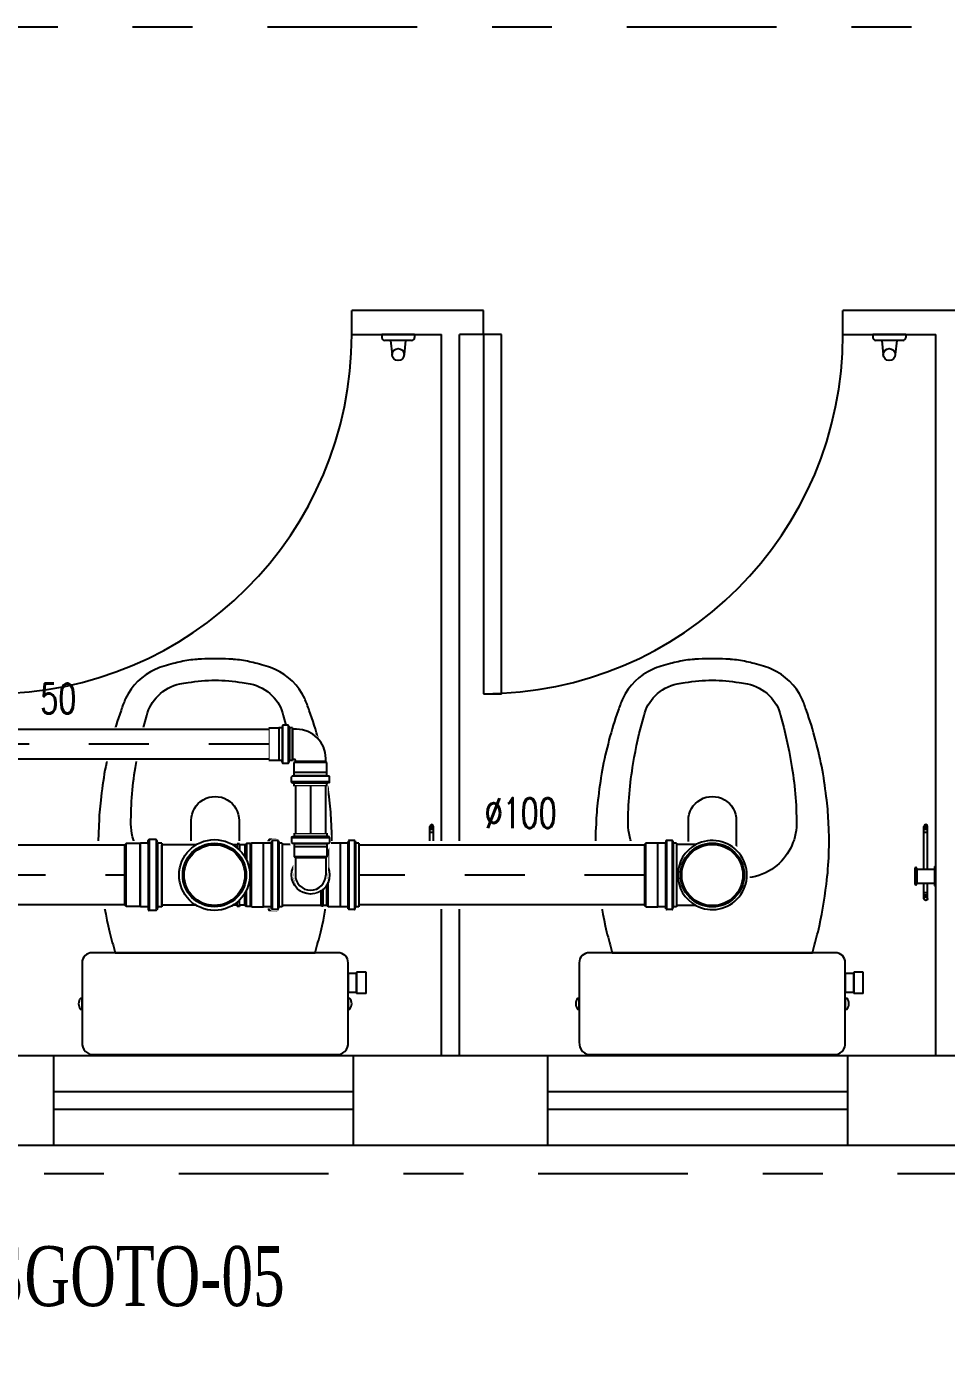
# Model space of a CAD drawing. Header units: inches. Extents: x 542787 to 543192, y 9574025 to 9574373.
# Drawn here: x 542829.189 to 542830.725, y 9574178.041 to 9574180.27 of the extents above; entities that cross this region are included whole.
import ezdxf
from ezdxf.enums import TextEntityAlignment as Align

# ---------------------------------------------------------------- set-up
doc = ezdxf.new("R2010")
doc.units = ezdxf.units.IN
doc.header["$MEASUREMENT"] = 0
for name, pattern in [('DASHDOT', [1, 0.5, -0.25, 0, -0.25]), ('DASHDOT2', [0.5, 0.25, -0.125, 0, -0.125]), ('HIDDEN2', [4.7625, 3.175, -1.5875])]:
    doc.linetypes.add(name, pattern=pattern)
for name, color, linetype in [('CERCADURA', 7, 'Continuous'), ('EIXO', 8, 'Continuous'), ('I-ARQ', 8, 'Continuous'), ('I-ESGOTO', 6, 'Continuous'), ('I-NORMO_INST', 4, 'Continuous'), ('TINTERNO', 8, 'Continuous')]:
    doc.layers.add(name, color=color, linetype=linetype)
doc.styles.add('125', font='ROMANS.SHX', dxfattribs={"width": 0.7, "height": 0.25})
doc.styles.add('25', font='ROMANS.SHX', dxfattribs={"width": 0.7, "height": 0.05})
doc.styles.add('ROMANS', font='romans.shx', dxfattribs={"height": 0.025})
doc.styles.add('TITULO', font='times.ttf')

# ---------------------------------------------------------------- blocks, each defined once
blk = doc.blocks.new('*U304')
at = {"color": 2}
blk.add_wipeout([(0, 0.0569), (2.4254, 0.0569), (2.4254, -0.0569), (0, -0.0569)], dxfattribs=at)
for p, q in [((0, 0.05), (2.4254, 0.05)), ((0, -0.05), (2.4254, -0.05))]:
    blk.add_line(p, q)
at = {"layer": 'EIXO', "linetype": 'DASHDOT', "ltscale": 0.01}
blk.add_line((0, 0), (2.4254, 0), dxfattribs=at)
blk = doc.blocks.new('A$C125A11A8')
for p, q in [((0, -0.0531), (0, 0.0531)), ((0, 0.0531), (0.0061, 0.0531)), ((0.0074, 0.0541), (0.0084, 0.0581)), ((0.0097, 0.0591), (0.0214, 0.0591)), ((0.0097, -0.0577), (0.0097, 0.0577)), ((0.0214, -0.0577), (0.0214, 0.0577)), ((0.023, 0.0543), (0.0227, 0.0578)), ((0.0244, 0.0531), (0.0357, 0.0531)), ((0.0244, -0.0531), (0.0244, 0.0531)), ((0.0357, -0.0531), (0.0357, 0.0531)), ((0.0357, 0.0531), (0.036, 0.0527)), ((0.036, 0.0527), (0.0597, 0.0527)), ((0.0597, 0.0527), (0.0597, 0.0255)), ((0.0597, 0.0527), (0.0621, 0.0503)), ((0.0621, 0.0503), (0.0709, 0.0503)), ((0.0709, 0.0503), (0.071, 0.0523)), ((0.0709, 0.0503), (0.0709, 0.0415)), ((0.071, 0.0523), (0.075, 0.0523)), ((0.0751, 0.0503), (0.075, 0.0523)), ((0.0751, 0.0503), (0.082, 0.0503)), ((0.0751, 0.0503), (0.0751, 0.0454)), ((0.1438, 0.0503), (0.2007, 0.0503)), ((0.2007, -0.0531), (0.2007, 0.0531)), ((0.2007, 0.0531), (0.2067, 0.0531)), ((0.208, 0.0541), (0.2091, 0.0581)), ((0.2104, 0.0591), (0.2221, 0.0591)), ((0.2104, -0.0577), (0.2104, 0.0577)), ((0.2221, -0.0577), (0.2221, 0.0577)), ((0.2237, 0.0543), (0.2234, 0.0578)), ((0.225, 0.0531), (0.2363, 0.0531)), ((0.2363, 0.0531), (0.2367, 0.0527)), ((0.2367, 0.0527), (0.2603, 0.0527)), ((0.2603, 0.0527), (0.2627, 0.0503)), ((0.2627, 0.0503), (0.2627, -0.0503)), ((0.0597, -0.0527), (0.0597, -0.0255)), ((0.0709, -0.0503), (0.0709, -0.0415)), ((0, -0.0531), (0.0061, -0.0531)), ((0.0074, -0.0541), (0.0084, -0.0581)), ((0.0097, -0.0591), (0.0214, -0.0591)), ((0.023, -0.0543), (0.0227, -0.0578)), ((0.0244, -0.0531), (0.0357, -0.0531)), ((0.0357, -0.0531), (0.036, -0.0527)), ((0.036, -0.0527), (0.0597, -0.0527)), ((0.0597, -0.0527), (0.0621, -0.0503)), ((0.0621, -0.0503), (0.0709, -0.0503)), ((0.0709, -0.0503), (0.071, -0.0523)), ((0.071, -0.0523), (0.075, -0.0523)), ((0.0751, -0.0503), (0.075, -0.0523)), ((0.0751, -0.0503), (0.0751, -0.0454)), ((0.0751, -0.0503), (0.082, -0.0503)), ((0.1438, -0.0503), (0.2007, -0.0503)), ((0.2007, -0.0531), (0.2067, -0.0531)), ((0.208, -0.0541), (0.2091, -0.0581)), ((0.2104, -0.0591), (0.2221, -0.0591)), ((0.2237, -0.0543), (0.2234, -0.0578)), ((0.225, -0.0531), (0.2363, -0.0531)), ((0.2363, -0.0531), (0.2367, -0.0527)), ((0.2367, -0.0527), (0.2603, -0.0527)), ((0.2603, -0.0527), (0.2627, -0.0503))]:
    blk.add_line(p, q)
at = {"color": 8}
for p, q in [((0.0071, -0.0531), (0.0071, 0.0531)), ((0.0231, -0.0531), (0.0231, 0.0531)), ((0.036, -0.0527), (0.036, 0.0527)), ((0.0621, 0.0503), (0.0621, 0.03)), ((0.2007, 0.0503), (0.2007, -0.0503)), ((0.2007, 0.0503), (0.2007, -0.0503)), ((0.2078, -0.0531), (0.2078, 0.0531)), ((0.2238, -0.0531), (0.2238, 0.0531)), ((0.2363, 0.0531), (0.2363, -0.0531)), ((0.2367, 0.0527), (0.2367, -0.0527)), ((0.2603, 0.0527), (0.2603, -0.0527)), ((0.0621, -0.0503), (0.0621, -0.03))]:
    blk.add_line(p, q, dxfattribs=at)
for radius in [0.0591, 0.0507]:
    blk.add_circle((0.1129, 0), radius)
blk.add_circle((0.1129, 0), 0.0531, dxfattribs=at)
for centre, start, end in [((0.0061, 0.0544), 270, 345), ((0.0097, 0.0577), 90, 165), ((0.0214, 0.0577), 5, 90), ((0.0244, 0.0544), 185, 270), ((0.2067, 0.0544), 270, 345), ((0.2104, 0.0577), 90, 165), ((0.2221, 0.0577), 5, 90), ((0.225, 0.0544), 185, 270), ((0.0061, -0.0544), 15, 90), ((0.0097, -0.0577), 195, 270), ((0.0214, -0.0577), 270, 355), ((0.0244, -0.0544), 90, 175), ((0.2067, -0.0544), 15, 90), ((0.2104, -0.0577), 195, 270), ((0.2221, -0.0577), 270, 355), ((0.225, -0.0544), 90, 175)]:
    blk.add_arc(centre, 0.00133, start, end)
blk = doc.blocks.new('te100100')
at = {"color": 2}
blk.add_wipeout([(0.1503, -0.0577), (0.1267, -0.0577), (0.1263, -0.058), (0.116, -0.058), (0.1159, -0.0588), (0.1103, -0.064), (0.0986, -0.064), (0.0931, -0.0598), (0.0926, -0.058), (0.0845, -0.058), (0.0845, -0.0553), (0.0333, -0.0553), (0.0015, -0.0653), (-0.0327, -0.0553), (-0.0329, -0.0573), (-0.0447, -0.0573), (-0.0449, -0.0553), (-0.0479, -0.0553), (-0.0503, -0.0577), (-0.074, -0.0577), (-0.0743, -0.058), (-0.0847, -0.058), (-0.0848, -0.0588), (-0.0904, -0.064), (-0.1021, -0.064), (-0.1075, -0.0598), (-0.108, -0.058), (-0.1118, -0.058), (-0.1118, 0.0568), (-0.108, 0.0568), (-0.1075, 0.0586), (-0.1021, 0.0628), (-0.0904, 0.0628), (-0.0848, 0.0576), (-0.0847, 0.0568), (-0.0743, 0.0568), (-0.074, 0.0565), (-0.0503, 0.0565), (-0.0479, 0.0541), (-0.0449, 0.0541), (-0.0447, 0.0561), (-0.0329, 0.0561), (-0.0327, 0.0541), (0.0001, 0.0633), (0.0333, 0.0541), (0.0845, 0.0541), (0.0845, 0.0568), (0.0926, 0.0568), (0.0931, 0.0586), (0.0986, 0.0628), (0.1103, 0.0628), (0.1159, 0.0576), (0.116, 0.0568), (0.1263, 0.0568), (0.1267, 0.0565), (0.1503, 0.0565), (0.1509, 0.0515), (0.1509, -0.0527)], dxfattribs=at)
blk.add_blockref('A$C125A11A8', (-0.1118, -0.0006), dxfattribs=at)
blk = doc.blocks.new('*U106')
at = {"color": 1, "style": '25'}
for tag, flags, p in [('MARCA', 1, (0, -0.1877)), ('QUANT.', 3, (0, -0.2718))]:
    blk.add_attdef(tag, text='', height=0.05, dxfattribs=dict(at, flags=flags)).set_placement(p, align=Align.CENTER)
at = {"color": 2}
blk.add_wipeout([(0.0824, 0.0627), (0.0824, 0.0583), (0.093, 0.0583), (0.0932, 0.058), (0.113, 0.058), (0.1131, 0.0529), (0.1131, -0.0529), (0.113, -0.058), (0.0932, -0.058), (0.093, -0.0583), (0.0824, -0.0583), (0.0824, -0.0627), (0.0614, -0.0627), (0.0614, -0.0583), (0.055, -0.0583), (0.055, -0.0558), (0.0285, -0.0558), (0.0221, -0.0586), (0.016, -0.0606), (0.0052, -0.0624), (-0.0047, -0.0625), (-0.0124, -0.0614), (-0.0226, -0.0584), (-0.0345, -0.0523), (-0.0422, -0.0463), (-0.0467, -0.0418), (-0.0518, -0.0353), (-0.0551, -0.0298), (-0.0582, -0.0233), (-0.0609, -0.0148), (-0.0622, -0.0077), (-0.0627, 0), (-0.0622, 0.0078), (-0.0608, 0.0151), (-0.0589, 0.0215), (-0.0557, 0.0287), (-0.0513, 0.0359), (-0.0444, 0.0442), (-0.0357, 0.0515), (-0.0297, 0.0551), (-0.0226, 0.0584), (-0.0159, 0.0606), (-0.0058, 0.0624), (0.0025, 0.0626), (0.0119, 0.0615), (0.0208, 0.0591), (0.0285, 0.0558), (0.055, 0.0558), (0.055, 0.0583), (0.0614, 0.0583), (0.0614, 0.0627)], dxfattribs=at)
for p, q in [((0.0273, 0.0508), (0.06, 0.0508)), ((0.06, -0.0533), (0.06, 0.0533)), ((0.06, 0.0533), (0.0644, 0.0533)), ((0.0662, 0.0569), (0.0654, 0.054)), ((0.0672, 0.0577), (0.0766, 0.0577)), ((0.0672, -0.0567), (0.0672, 0.0567)), ((0.0766, -0.0567), (0.0766, 0.0567)), ((0.0776, 0.0567), (0.0778, 0.0542)), ((0.0788, 0.0533), (0.0909, 0.0533)), ((0.0909, 0.0533), (0.0912, 0.053)), ((0.1109, 0.053), (0.0912, 0.053)), ((0.1109, 0.053), (0.1131, 0.0508)), ((0.1131, -0.0508), (0.1131, 0.0508)), ((0.0273, -0.0508), (0.06, -0.0508)), ((0.06, -0.0533), (0.0644, -0.0533)), ((0.0662, -0.0569), (0.0654, -0.054)), ((0.0672, -0.0577), (0.0766, -0.0577)), ((0.0776, -0.0567), (0.0778, -0.0542)), ((0.0788, -0.0533), (0.0909, -0.0533)), ((0.0909, -0.0533), (0.0912, -0.053)), ((0.0912, -0.053), (0.1109, -0.053)), ((0.1109, -0.053), (0.1131, -0.0508))]:
    blk.add_line(p, q)
blk.add_circle((0, 0), 0.0533)
for centre, radius, start, end in [((0, 0), 0.0577, 61.785, 298.215), ((0, 0), 0.0577, 298.215, 61.785), ((0.0644, 0.0543), 0.001, 270, 345), ((0.0672, 0.0567), 0.001, 90, 165), ((0.0766, 0.0567), 0.001, 5, 90), ((0.0788, 0.0543), 0.001, 185, 270), ((0.0644, -0.0543), 0.001, 15, 90), ((0.0672, -0.0567), 0.001, 195, 270), ((0.0766, -0.0567), 0.001, 270, 355), ((0.0788, -0.0543), 0.001, 90, 175)]:
    blk.add_arc(centre, radius, start, end)
at = {"layer": 'TINTERNO'}
for p, q in [((0.06, -0.0508), (0.06, 0.0508)), ((0.0652, -0.0533), (0.0652, 0.0533)), ((0.0779, -0.0533), (0.0779, 0.0533)), ((0.0909, 0.0533), (0.0909, -0.0533)), ((0.0912, 0.053), (0.0912, -0.053)), ((0.1109, 0.053), (0.1109, -0.053))]:
    blk.add_line(p, q, dxfattribs=at)
blk.add_circle((0, 0), 0.0511, dxfattribs=at)
at = {"color": 1, "style": '25', "flags": 1}
blk.add_attdef('DESCRICAO', text='', height=0.05, dxfattribs=at).set_placement((0, -0.1085), align=Align.CENTER)
blk = doc.blocks.new('*U295')
for p, q in [((-0.022686, -0.009884), (0, 0)), ((-0.054963, -0.023946), (-0.032277, -0.014063)), ((-0.05236, -0.022069), (-0.054963, -0.023946)), ((-0.051815, -0.023319), (-0.05236, -0.022069))]:
    blk.add_line(p, q)
for centre, radius in [((0, 0), 0.000311), ((-0.027482, -0.011973), 0.004878)]:
    blk.add_circle(centre, radius)
at = {"color": 8}
blk.add_circle((-0.027482, -0.011973), 0.005231, dxfattribs=at)
blk.add_solid([(-0.051815, -0.023319), (-0.05236, -0.022069), (-0.054963, -0.023946)])
blk = doc.blocks.new('A$C01993D97')
for p, q in [((0, -0.0533), (0, 0.0532)), ((0, 0.0532), (0.0044, 0.0532)), ((0.0062, 0.0569), (0.0054, 0.054)), ((0.0072, 0.0576), (0.0166, 0.0576)), ((0.0072, -0.0567), (0.0072, 0.0566)), ((0.0166, -0.0567), (0.0166, 0.0566)), ((0.0176, 0.0567), (0.0178, 0.0542)), ((0.0188, 0.0532), (0.0309, 0.0532)), ((0.0309, -0.0533), (0.0309, 0.0532)), ((0.0309, 0.0532), (0.0312, 0.053)), ((0.0312, 0.053), (0.0509, 0.053)), ((0.0509, 0.053), (0.0509, 0.0119)), ((0.0509, 0.053), (0.0531, 0.0508)), ((0.0531, 0.0508), (0.0593, 0.0508)), ((0.0593, 0.0508), (0.0594, 0.0523)), ((0.0594, 0.0523), (0.0594, 0.0239)), ((0.0594, 0.0523), (0.0624, 0.0523)), ((0.0624, 0.0523), (0.0624, 0.0262)), ((0.0625, 0.0508), (0.0624, 0.0523)), ((0.0625, 0.0508), (0.128, 0.0508)), ((0.128, -0.0533), (0.128, 0.0532)), ((0.128, 0.0532), (0.1324, 0.0532)), ((0.1342, 0.0569), (0.1334, 0.054)), ((0.1352, 0.0576), (0.1446, 0.0576)), ((0.1352, -0.0567), (0.1352, 0.0566)), ((0.1446, -0.0567), (0.1446, 0.0566)), ((0.1456, 0.0567), (0.1458, 0.0542)), ((0.1468, 0.0532), (0.1589, 0.0532)), ((0.1589, 0.0532), (0.1592, 0.053)), ((0.1789, 0.053), (0.1592, 0.053)), ((0.1789, 0.053), (0.1811, 0.0508)), ((0.1811, -0.0508), (0.1811, 0.0508)), ((0.0509, -0.053), (0.0509, -0.0119)), ((0.0594, -0.0523), (0.0594, -0.0239)), ((0.0624, -0.0523), (0.0624, -0.0262)), ((0, -0.0533), (0.0044, -0.0533)), ((0.0062, -0.0569), (0.0054, -0.054)), ((0.0072, -0.0577), (0.0166, -0.0577)), ((0.0176, -0.0567), (0.0178, -0.0542)), ((0.0188, -0.0533), (0.0309, -0.0533)), ((0.0309, -0.0533), (0.0312, -0.053)), ((0.0312, -0.053), (0.0509, -0.053)), ((0.0509, -0.053), (0.0531, -0.0508)), ((0.0531, -0.0508), (0.0593, -0.0508)), ((0.0593, -0.0508), (0.0594, -0.0523)), ((0.0594, -0.0523), (0.0624, -0.0523)), ((0.0625, -0.0508), (0.0624, -0.0523)), ((0.0625, -0.0508), (0.128, -0.0508)), ((0.128, -0.0533), (0.1324, -0.0533)), ((0.1342, -0.0569), (0.1334, -0.054)), ((0.1352, -0.0577), (0.1446, -0.0577)), ((0.1456, -0.0567), (0.1458, -0.0542)), ((0.1468, -0.0533), (0.1589, -0.0533)), ((0.1589, -0.0533), (0.1592, -0.053)), ((0.1592, -0.053), (0.1789, -0.053)), ((0.1789, -0.053), (0.1811, -0.0508))]:
    blk.add_line(p, q)
at = {"color": 8}
for p, q in [((0.0052, -0.0533), (0.0052, 0.0532)), ((0.0179, -0.0533), (0.0179, 0.0532)), ((0.0312, -0.053), (0.0312, 0.053)), ((0.0531, 0.0508), (0.0531, 0.0163)), ((0.0593, 0.0508), (0.0593, 0.0238)), ((0.0625, 0.0508), (0.0625, 0.0263)), ((0.128, -0.0508), (0.128, 0.0508)), ((0.128, -0.0508), (0.128, 0.0508)), ((0.1332, -0.0533), (0.1332, 0.0532)), ((0.1459, -0.0533), (0.1459, 0.0532)), ((0.1589, 0.0532), (0.1589, -0.0533)), ((0.1592, 0.053), (0.1592, -0.053)), ((0.1789, 0.053), (0.1789, -0.053)), ((0.0531, -0.0508), (0.0531, -0.0163)), ((0.0593, -0.0508), (0.0593, -0.0238)), ((0.0625, -0.0508), (0.0625, -0.0263))]:
    blk.add_line(p, q, dxfattribs=at)
for radius in [0.0318, 0.0256]:
    blk.add_circle((0.0804, 0), radius)
blk.add_circle((0.0804, 0), 0.0273, dxfattribs=at)
for centre, start, end in [((0.0044, 0.0542), 270, 345), ((0.0072, 0.0566), 90, 165), ((0.0166, 0.0566), 5, 90), ((0.0188, 0.0542), 185, 270), ((0.1324, 0.0542), 270, 345), ((0.1352, 0.0566), 90, 165), ((0.1446, 0.0566), 5, 90), ((0.1468, 0.0542), 185, 270), ((0.0044, -0.0543), 15, 90), ((0.0072, -0.0567), 195, 270), ((0.0166, -0.0567), 270, 355), ((0.0188, -0.0543), 90, 175), ((0.1324, -0.0543), 15, 90), ((0.1352, -0.0567), 195, 270), ((0.1446, -0.0567), 270, 355), ((0.1468, -0.0543), 90, 175)]:
    blk.add_arc(centre, 0.001, start, end)
blk = doc.blocks.new('te10050')
at = {"color": 2}
blk.add_wipeout([(0.1019, -0.0526), (0.1008, -0.0564), (0.0811, -0.0564), (0.0808, -0.0567), (0.0692, -0.0567), (0.0691, -0.0577), (0.0654, -0.0611), (0.0559, -0.0611), (0.0523, -0.0583), (0.0519, -0.0567), (0.0461, -0.0567), (0.0461, -0.0542), (-0.0142, -0.0542), (-0.0143, -0.0557), (-0.0223, -0.0557), (-0.0224, -0.0542), (-0.025, -0.0542), (-0.0272, -0.0564), (-0.0469, -0.0564), (-0.0472, -0.0567), (-0.0588, -0.0567), (-0.0589, -0.0577), (-0.0626, -0.0611), (-0.0721, -0.0611), (-0.0757, -0.0583), (-0.0761, -0.0567), (-0.0792, -0.0567), (-0.0792, 0.0553), (-0.0761, 0.0553), (-0.0757, 0.0569), (-0.0721, 0.0597), (-0.0626, 0.0597), (-0.0589, 0.0563), (-0.0588, 0.0553), (-0.0453, 0.0553), (-0.0453, 0.0551), (-0.0272, 0.0551), (-0.025, 0.0529), (-0.0224, 0.0529), (-0.0223, 0.0544), (-0.0143, 0.0544), (-0.0142, 0.0529), (0.0461, 0.0529), (0.0461, 0.0553), (0.0519, 0.0553), (0.0523, 0.0569), (0.0559, 0.0597), (0.0654, 0.0597), (0.0691, 0.0563), (0.0692, 0.0553), (0.0827, 0.0553), (0.0827, 0.055), (0.1008, 0.055), (0.1019, 0.0513)], dxfattribs=at)
blk.add_blockref('A$C01993D97', (-0.0792, -0.0007), dxfattribs=at)
blk = doc.blocks.new('*U205')
at = {"color": 1, "style": '25'}
for tag, flags, p in [('MARCA', 1, (0, -0.1877)), ('QUANT.', 3, (0, -0.2718))]:
    blk.add_attdef(tag, text='', height=0.05, dxfattribs=dict(at, flags=flags)).set_placement(p, align=Align.CENTER)
at = {"color": 2}
blk.add_wipeout([(0.0287, -0.0245), (0.0294, -0.0413), (0.034, -0.0514), (0.034, -0.0656), (0.0294, -0.0656), (0.0294, -0.07), (0, -0.07), (-0.0294, -0.07), (-0.0294, -0.0661), (-0.034, -0.0661), (-0.034, -0.0519), (-0.0292, -0.0417), (-0.0297, -0.0182), (-0.0292, -0.0088), (-0.0277, 0.01), (-0.0239, 0.0196), (-0.0192, 0.0234), (-0.0124, 0.0273), (-0.006, 0.0297), (0.0054, 0.0291), (0.0148, 0.0264), (0.0211, 0.0214), (0.0258, 0.0129), (0.0287, 0.0036), (0.0287, -0.0055)], dxfattribs=at)
for p, q in [((0.0254, -0.0285), (0.0254, 0)), ((-0.0254, -0.0285), (-0.0254, 0)), ((-0.0272, -0.0303), (-0.0254, -0.0285)), ((-0.0272, -0.0471), (-0.0272, -0.0303)), ((-0.0272, -0.0303), (0.0272, -0.0303)), ((0.0272, -0.0303), (0.0254, -0.0285)), ((0.0272, -0.0471), (0.0272, -0.0303)), ((-0.0318, -0.0629), (-0.0318, -0.0542)), ((-0.0311, -0.0639), (-0.0281, -0.0647)), ((-0.0309, -0.0532), (-0.0283, -0.0529)), ((0.0308, -0.0534), (-0.0308, -0.0534)), ((0.0308, -0.0629), (-0.0308, -0.0629)), ((-0.0274, -0.0473), (-0.0272, -0.0471)), ((-0.0274, -0.0519), (-0.0274, -0.0473)), ((-0.0274, -0.07), (-0.0274, -0.0656)), ((-0.0272, -0.0471), (0.0272, -0.0471)), ((0.0274, -0.0473), (0.0272, -0.0471)), ((0.0274, -0.0519), (0.0274, -0.0473)), ((0.0274, -0.07), (0.0274, -0.0656)), ((0.0311, -0.0639), (0.0281, -0.0647)), ((0.0309, -0.0532), (0.0283, -0.0529)), ((0.0318, -0.0629), (0.0318, -0.0542)), ((0.0274, -0.07), (-0.0274, -0.07))]:
    blk.add_line(p, q)
at = {"color": 8}
for p, q in [((-0.0254, -0.0285), (0.0254, -0.0285)), ((-0.0274, -0.0473), (0.0274, -0.0473)), ((0.0274, -0.0529), (-0.0274, -0.0529)), ((0.0274, -0.0649), (-0.0274, -0.0649))]:
    blk.add_line(p, q, dxfattribs=at)
for centre, radius, start, end in [((0, 0), 0.0254, 0, 180), ((-0.0308, -0.0542), 0.001, 95, 180), ((-0.0308, -0.0629), 0.001, 180, 255), ((-0.0283, -0.0519), 0.001, 275, 0), ((-0.0283, -0.0656), 0.001, 0, 75), ((0.0283, -0.0519), 0.001, 180, 265), ((0.0283, -0.0656), 0.001, 105, 180), ((0.0308, -0.0542), 0.001, 0, 85), ((0.0308, -0.0629), 0.001, 285, 0)]:
    blk.add_arc(centre, radius, start, end)
at = {"color": 1, "style": '25', "flags": 1}
blk.add_attdef('DESCRICAO', text='', height=0.05, dxfattribs=at).set_placement((0, -0.1085), align=Align.CENTER)
blk = doc.blocks.new('*U206')
at = {"color": 1, "style": '25'}
for tag, flags, p in [('DESCRICAO', 1, (0, -0.1085)), ('MARCA', 1, (0, -0.1877)), ('QUANT.', 3, (0, -0.2718))]:
    blk.add_attdef(tag, text='', height=0.05, dxfattribs=dict(at, flags=flags)).set_placement(p, align=Align.CENTER)
at = {"color": 2}
blk.add_wipeout([(0.049, 0.034), (0.0494, 0.0295), (0.0554, 0.0295), (0.0554, 0.0293), (0.0709, 0.0293), (0.0718, 0.0262), (0.0718, -0.0262), (0.0709, -0.0293), (0.0541, -0.0293), (0.0539, -0.0295), (0.0494, -0.0295), (0.049, -0.034), (0.035, -0.034), (0.0338, -0.0295), (0.0281, -0.0295), (0.0281, -0.0275), (0.0235, -0.0275), (0.0141, -0.0266), (0.0037, -0.0235), (-0.0028, -0.0202), (-0.011, -0.014), (-0.0153, -0.0095), (-0.0193, -0.0042), (-0.0218, 0.0001), (-0.0244, 0.0059), (-0.026, 0.0113), (-0.0273, 0.019), (-0.0275, 0.0235), (-0.0275, 0.0276), (-0.0293, 0.0294), (-0.0293, 0.0462), (-0.0295, 0.0464), (-0.0295, 0.0509), (-0.034, 0.0513), (-0.034, 0.0653), (-0.0295, 0.0665), (-0.0295, 0.07), (0.0295, 0.07), (0.0295, 0.0665), (0.034, 0.0653), (0.034, 0.0513), (0.0295, 0.0509), (0.0295, 0.0449), (0.0293, 0.0449), (0.0293, 0.0295), (0.0338, 0.0295), (0.035, 0.034)], dxfattribs=at)
for p, q in [((-0.0274, 0.07), (0.0273, 0.07)), ((-0.0274, 0.07), (-0.0274, 0.0656)), ((0.0273, 0.07), (0.0273, 0.0656)), ((-0.0318, 0.0629), (-0.0318, 0.0542)), ((-0.0311, 0.0639), (-0.0281, 0.0647)), ((-0.0309, 0.0532), (-0.0283, 0.0529)), ((-0.0308, 0.0629), (0.0308, 0.0629)), ((-0.0308, 0.0534), (0.0308, 0.0534)), ((-0.0274, 0.0519), (-0.0274, 0.0473)), ((-0.0274, 0.0473), (-0.0272, 0.0471)), ((-0.0272, 0.0471), (-0.0272, 0.0303)), ((-0.0272, 0.0471), (0.0271, 0.0471)), ((0.0273, 0.0473), (0.0271, 0.0471)), ((0.0271, 0.0471), (0.0271, 0.0303)), ((0.0273, 0.0519), (0.0273, 0.0473)), ((0.0311, 0.0639), (0.0281, 0.0647)), ((0.0309, 0.0532), (0.0283, 0.0529)), ((0.0318, 0.0629), (0.0318, 0.0542)), ((-0.0272, 0.0303), (-0.0254, 0.0285)), ((-0.0272, 0.0303), (0.0271, 0.0303)), ((-0.0254, 0.0285), (-0.0254, 0.0235)), ((0.0271, 0.0303), (0.0253, 0.0285)), ((0.0253, 0.0285), (0.0253, 0.0263)), ((0.0263, 0.0253), (0.0303, 0.0253)), ((0.0303, -0.0274), (0.0303, 0.0273)), ((0.0303, 0.0273), (0.0347, 0.0273)), ((0.0364, 0.0311), (0.0356, 0.0281)), ((0.0374, 0.0318), (0.0461, 0.0318)), ((0.0374, -0.0308), (0.0374, 0.0308)), ((0.0469, -0.0308), (0.0469, 0.0308)), ((0.0471, 0.0309), (0.0474, 0.0283)), ((0.0484, 0.0273), (0.053, 0.0273)), ((0.053, 0.0273), (0.0532, 0.0271)), ((0.0532, -0.0272), (0.0532, 0.0271)), ((0.0532, 0.0271), (0.07, 0.0271)), ((0.07, -0.0272), (0.07, 0.0271)), ((0.07, 0.0271), (0.0718, 0.0253)), ((0.0235, -0.0254), (0.0303, -0.0254)), ((0.0303, -0.0274), (0.0347, -0.0274)), ((0.0364, -0.0311), (0.0356, -0.0281)), ((0.0374, -0.0318), (0.0461, -0.0318)), ((0.0471, -0.0309), (0.0474, -0.0283)), ((0.0484, -0.0274), (0.053, -0.0274)), ((0.053, -0.0274), (0.0532, -0.0272)), ((0.0532, -0.0272), (0.07, -0.0272)), ((0.07, -0.0272), (0.0718, -0.0254))]:
    blk.add_line(p, q)
at = {"color": 8}
for p, q in [((-0.0274, 0.0649), (0.0273, 0.0649)), ((-0.0274, 0.0529), (0.0273, 0.0529)), ((-0.0274, 0.0473), (0.0273, 0.0473)), ((-0.0254, 0.0285), (0.0253, 0.0285)), ((0.0303, 0.0253), (0.0303, -0.0254)), ((0.0354, -0.0274), (0.0354, 0.0273)), ((0.0474, -0.0274), (0.0474, 0.0273)), ((0.053, -0.0274), (0.053, 0.0273)), ((0.0718, -0.0254), (0.0718, 0.0253))]:
    blk.add_line(p, q, dxfattribs=at)
for centre, radius, start, end in [((-0.0308, 0.0629), 0.001, 105, 180), ((-0.0308, 0.0542), 0.001, 180, 265), ((-0.0284, 0.0519), 0.001, 360, 85), ((-0.0284, 0.0656), 0.001, 285, 360), ((0.0283, 0.0656), 0.001, 180, 255), ((0.0283, 0.0519), 0.001, 95, 180), ((0.0308, 0.0542), 0.001, 275, 360), ((0.0308, 0.0629), 0.001, 360, 75), ((0.0235, 0.0235), 0.0489, 180, 270), ((0.0263, 0.0263), 0.001, 180, 270), ((0.0347, 0.0283), 0.001, 270, 345), ((0.0374, 0.0308), 0.001, 90, 165), ((0.0461, 0.0308), 0.001, 5, 90), ((0.0484, 0.0283), 0.001, 185, 270), ((0.0347, -0.0284), 0.001, 15, 90), ((0.0374, -0.0308), 0.001, 195, 270), ((0.0461, -0.0308), 0.001, 270, 355), ((0.0484, -0.0284), 0.001, 90, 175)]:
    blk.add_arc(centre, radius, start, end)
blk = doc.blocks.new('*U201')
at = {"color": 2}
blk.add_wipeout([(0.0285, 0), (0.0285, -0.0781), (-0.0285, -0.0781), (-0.0285, 0)], dxfattribs=at)
for p, q in [((-0.025, 0), (-0.025, -0.0781)), ((0.025, 0), (0.025, -0.0781))]:
    blk.add_line(p, q)
at = {"layer": 'EIXO', "linetype": 'DASHDOT', "ltscale": 0.01}
blk.add_line((0, 0), (0, -0.0781), dxfattribs=at)
blk = doc.blocks.new('*U202')
at = {"color": 2}
blk.add_wipeout([(0, 0.0285), (1.5976, 0.0285), (1.5976, -0.0285), (0, -0.0285)], dxfattribs=at)
for p, q in [((0, 0.025), (1.5976, 0.025)), ((0, -0.025), (1.5976, -0.025))]:
    blk.add_line(p, q)
at = {"layer": 'EIXO', "linetype": 'DASHDOT', "ltscale": 0.01}
blk.add_line((0, 0), (1.5976, 0), dxfattribs=at)
blk = doc.blocks.new('TITOLO HS')
at = {"color": 253, "style": 'ROMANS', "width": 0.7}
blk.add_text('ESCALA :', height=0.002, dxfattribs=at).set_placement((-0.00005, -0.000011))
at = {"style": 'TITULO', "width": 0.7}
blk.add_attdef('LNOME', (0.000057, 0.002997), '', height=0.006, dxfattribs=at)
at = {"color": 253, "style": 'ROMANS', "width": 0.7}
blk.add_attdef('LESC', (0.01163, -0.000028), '', height=0.002, dxfattribs=at)

msp = doc.modelspace()

# ---------------------------------------------------------------- linework, layer by layer
at = {"layer": 'I-ARQ'}
for p, q in [((542829.952, 9574179.7957), (542829.732, 9574179.7957)), ((542829.732, 9574179.7557), (542829.732, 9574179.7957)), ((542829.952, 9574179.7557), (542829.952, 9574179.7957)), ((542830.712, 9574179.7957), (542830.552, 9574179.7957)), ((542830.552, 9574179.7557), (542830.552, 9574179.7957)), ((542830.777, 9574179.7957), (542830.557, 9574179.7957)), ((542829.732, 9574179.7557), (542829.882, 9574179.7557)), ((542829.7821, 9574179.7557), (542829.7821, 9574179.7507)), ((542829.8369, 9574179.7557), (542829.7821, 9574179.7557)), ((542829.8319, 9574179.7457), (542829.7871, 9574179.7457)), ((542829.7968, 9574179.7457), (542829.7994, 9574179.7223)), ((542829.8219, 9574179.7457), (542829.8194, 9574179.7223)), ((542829.8369, 9574179.7557), (542829.8369, 9574179.7507)), ((542829.882, 9574178.5512), (542829.882, 9574179.7557)), ((542829.912, 9574178.5512), (542829.912, 9574179.7557)), ((542829.952, 9574179.7557), (542829.912, 9574179.7557)), ((542829.982, 9574179.7557), (542829.952, 9574179.7557)), ((542829.952, 9574179.7557), (542829.952, 9574179.1557)), ((542829.982, 9574179.1557), (542829.982, 9574179.7557)), ((542830.552, 9574179.7557), (542830.707, 9574179.7557)), ((542830.6021, 9574179.7557), (542830.6021, 9574179.7507)), ((542830.6569, 9574179.7557), (542830.6021, 9574179.7557)), ((542830.6519, 9574179.7457), (542830.6071, 9574179.7457)), ((542830.6168, 9574179.7457), (542830.6194, 9574179.7223)), ((542830.6419, 9574179.7457), (542830.6394, 9574179.7223)), ((542830.6569, 9574179.7557), (542830.6569, 9574179.7507)), ((542830.707, 9574178.5512), (542830.707, 9574179.7557)), ((542829.952, 9574179.1557), (542829.982, 9574179.1557)), ((542829.8623, 9574178.8628), (542829.8623, 9574178.9342)), ((542829.8683, 9574178.9325), (542829.8623, 9574178.9325)), ((542829.8681, 9574178.935), (542829.8624, 9574178.935)), ((542829.8683, 9574178.8628), (542829.8683, 9574178.9342)), ((542830.6873, 9574178.8628), (542830.6873, 9574178.9342)), ((542830.6933, 9574178.9325), (542830.6873, 9574178.9325)), ((542830.6931, 9574178.935), (542830.6874, 9574178.935)), ((542830.6933, 9574178.8628), (542830.6933, 9574178.9342)), ((542829.8683, 9574178.9292), (542829.8623, 9574178.9292)), ((542829.8683, 9574178.9242), (542829.8623, 9574178.9242)), ((542830.6933, 9574178.9292), (542830.6873, 9574178.9292)), ((542830.6933, 9574178.9242), (542830.6873, 9574178.9242)), ((542829.88, 9574178.8662), (542829.88, 9574178.8362)), ((542830.705, 9574178.8662), (542830.705, 9574178.8362)), ((542829.847, 9574178.8641), (542829.847, 9574178.8383)), ((542829.8506, 9574178.8641), (542829.8506, 9574178.8383)), ((542829.8506, 9574178.8628), (542829.88, 9574178.8628)), ((542830.672, 9574178.8641), (542830.672, 9574178.8383)), ((542830.6756, 9574178.8641), (542830.6756, 9574178.8383)), ((542830.6756, 9574178.8628), (542830.705, 9574178.8628)), ((542829.8506, 9574178.8396), (542829.88, 9574178.8396)), ((542829.8623, 9574178.8135), (542829.8623, 9574178.8396)), ((542829.8683, 9574178.8235), (542829.8623, 9574178.8235)), ((542829.8683, 9574178.8135), (542829.8683, 9574178.8396)), ((542830.6756, 9574178.8396), (542830.705, 9574178.8396)), ((542830.6873, 9574178.8135), (542830.6873, 9574178.8396)), ((542830.6933, 9574178.8235), (542830.6873, 9574178.8235)), ((542830.6933, 9574178.8135), (542830.6933, 9574178.8396)), ((542829.8683, 9574178.8194), (542829.8623, 9574178.8194)), ((542829.8683, 9574178.8173), (542829.8623, 9574178.8173)), ((542830.6933, 9574178.8194), (542830.6873, 9574178.8194)), ((542830.6933, 9574178.8173), (542830.6873, 9574178.8173)), ((542829.7089, 9574178.723), (542829.2989, 9574178.723)), ((542830.5389, 9574178.723), (542830.1289, 9574178.723)), ((542829.2819, 9574178.7063), (542829.2819, 9574178.5738)), ((542829.7259, 9574178.5738), (542829.7259, 9574178.7063)), ((542830.1119, 9574178.7063), (542830.1119, 9574178.5738)), ((542830.5559, 9574178.5738), (542830.5559, 9574178.7063)), ((542829.3027, 9574178.553), (542829.705, 9574178.553)), ((542830.1327, 9574178.553), (542830.535, 9574178.553)), ((542834.257, 9574178.5512), (542828.312, 9574178.5512)), ((542834.257, 9574178.4012), (542828.312, 9574178.4012))]:
    msp.add_line(p, q, dxfattribs=at)
at = {"layer": 'I-ARQ', "linetype": 'ByBlock'}
for p, q in [((542829.7399, 9574178.691), (542829.7399, 9574178.655)), ((542829.7559, 9574178.691), (542829.7399, 9574178.691)), ((542829.7559, 9574178.655), (542829.7559, 9574178.691)), ((542830.5699, 9574178.691), (542830.5699, 9574178.655)), ((542830.5859, 9574178.691), (542830.5699, 9574178.691)), ((542830.5859, 9574178.655), (542830.5859, 9574178.691)), ((542829.7559, 9574178.655), (542829.7399, 9574178.655)), ((542830.5859, 9574178.655), (542830.5699, 9574178.655))]:
    msp.add_line(p, q, dxfattribs=at)
at = {"layer": 'I-ARQ', "linetype": 'HIDDEN2'}
for p, q in [((542829.2345, 9574178.4012), (542829.2345, 9574178.5512)), ((542829.7345, 9574178.5512), (542829.7345, 9574178.4012)), ((542830.0595, 9574178.4012), (542830.0595, 9574178.5512)), ((542830.5595, 9574178.5512), (542830.5595, 9574178.4012)), ((542829.2345, 9574178.4912), (542829.7345, 9574178.4912)), ((542830.0595, 9574178.4912), (542830.5595, 9574178.4912)), ((542829.7345, 9574178.4612), (542829.2345, 9574178.4612)), ((542830.5595, 9574178.4612), (542830.0595, 9574178.4612))]:
    msp.add_line(p, q, dxfattribs=at)
at = {"layer": 'I-ARQ'}
for points in [[(542829.6709, 9574178.723, -0.003882), (542829.6804, 9574178.758, 0.024258), (542829.6944, 9574178.838, 0.02486), (542829.6984, 9574178.888, 0.033324), (542829.6979, 9574178.938, 0.02486), (542829.6949, 9574178.978, 0.012268), (542829.6879, 9574179.028, 0.015806), (542829.6764, 9574179.078, 0.026699), (542829.6609, 9574179.128, 0.021919), (542829.6534, 9574179.148, 0.174675), (542829.6039, 9574179.1965, 0.045452), (542829.5739, 9574179.206, 0.022856), (542829.561, 9574179.2092, 0.041289), (542829.5343, 9574179.2132, 0.039166), (542829.5286, 9574179.2137, 0.012899), (542829.5267, 9574179.2136, 0.04333), (542829.5039, 9574179.214, 0.04333), (542829.481, 9574179.2136, 0.052091), (542829.4734, 9574179.2132, 0.041289), (542829.4467, 9574179.2092, 0.022856), (542829.4339, 9574179.206, 0.045452), (542829.4039, 9574179.1965, 0.174675), (542829.3544, 9574179.148, 0.021919), (542829.3469, 9574179.128, 0.026699), (542829.3314, 9574179.078, 0.015806), (542829.3199, 9574179.028, 0.012268), (542829.3129, 9574178.978, 0.02486), (542829.3099, 9574178.938, 0.033324), (542829.3094, 9574178.888, 0.02486), (542829.3134, 9574178.838, 0.024258), (542829.3274, 9574178.758, -0.003882), (542829.3369, 9574178.723)], [(542830.5009, 9574178.723, -0.003882), (542830.5104, 9574178.758, 0.024258), (542830.5244, 9574178.838, 0.02486), (542830.5284, 9574178.888, 0.033324), (542830.5279, 9574178.938, 0.02486), (542830.5249, 9574178.978, 0.012268), (542830.5179, 9574179.028, 0.015806), (542830.5064, 9574179.078, 0.026699), (542830.4909, 9574179.128, 0.021919), (542830.4834, 9574179.148, 0.174675), (542830.4339, 9574179.1965, 0.045452), (542830.4039, 9574179.206, 0.022856), (542830.391, 9574179.2092, 0.041289), (542830.3643, 9574179.2132, 0.039166), (542830.3586, 9574179.2137, 0.012899), (542830.3567, 9574179.2136, 0.04333), (542830.3339, 9574179.214, 0.04333), (542830.311, 9574179.2136, 0.052091), (542830.3034, 9574179.2132, 0.041289), (542830.2767, 9574179.2092, 0.022856), (542830.2639, 9574179.206, 0.045452), (542830.2339, 9574179.1965, 0.174675), (542830.1844, 9574179.148, 0.021919), (542830.1769, 9574179.128, 0.026699), (542830.1614, 9574179.078, 0.015806), (542830.1499, 9574179.028, 0.012268), (542830.1429, 9574178.978, 0.02486), (542830.1399, 9574178.938, 0.033324), (542830.1394, 9574178.888, 0.02486), (542830.1434, 9574178.838, 0.024258), (542830.1574, 9574178.758, -0.003882), (542830.1669, 9574178.723)], [(542829.4003, 9574178.8657, -0.234638), (542829.3634, 9574178.938, -0.044666), (542829.3719, 9574179.039, -0.031515), (542829.39, 9574179.1195, -0.151063), (542829.4087, 9574179.1523, -0.148094), (542829.4451, 9574179.1723, -0.031073), (542829.4587, 9574179.1745, -0.035055), (542829.5039, 9574179.1785, -0.035055), (542829.549, 9574179.1745, -0.031073), (542829.5626, 9574179.1723, -0.148094), (542829.5991, 9574179.1523, -0.151063), (542829.6177, 9574179.1195, -0.031515), (542829.6358, 9574179.039, -0.044666), (542829.6444, 9574178.938, -0.234638), (542829.6074, 9574178.8657, -0.129345), (542829.5647, 9574178.8486, -0.041331), (542829.5039, 9574178.844, -0.041331), (542829.443, 9574178.8486, -0.129345)], [(542830.2303, 9574178.8657, -0.234638), (542830.1934, 9574178.938, -0.044666), (542830.2019, 9574179.039, -0.031515), (542830.22, 9574179.1195, -0.151063), (542830.2387, 9574179.1523, -0.148094), (542830.2751, 9574179.1723, -0.031073), (542830.2887, 9574179.1745, -0.035055), (542830.3339, 9574179.1785, -0.035055), (542830.379, 9574179.1745, -0.031073), (542830.3926, 9574179.1723, -0.148094), (542830.4291, 9574179.1523, -0.151063), (542830.4477, 9574179.1195, -0.031515), (542830.4658, 9574179.039, -0.044666), (542830.4744, 9574178.938, -0.234638), (542830.4374, 9574178.8657, -0.129345), (542830.3947, 9574178.8486, -0.041331), (542830.3339, 9574178.844, -0.041331), (542830.273, 9574178.8486, -0.129345)]]:
    msp.add_lwpolyline(points, format="xyb", close=True, dxfattribs=at)
at = {"layer": 'I-ARQ', "linetype": 'ByBlock'}
for points in [[(542829.4639, 9574178.879), (542829.4639, 9574178.9442, -1.002091), (542829.5439, 9574178.944), (542829.5439, 9574178.879, -0.054282), (542829.5039, 9574178.8747, -0.054282), (542829.4639, 9574178.879, 1.56536)], [(542830.2939, 9574178.879), (542830.2939, 9574178.9442, -1.002091), (542830.3739, 9574178.944), (542830.3739, 9574178.879, -0.054282), (542830.3339, 9574178.8747, -0.054282), (542830.2939, 9574178.879, 1.56536)]]:
    msp.add_lwpolyline(points, format="xyb", dxfattribs=at)
for points in [[(542829.7399, 9574178.6575), (542829.7399, 9574178.6885), (542829.7259, 9574178.6885), (542829.7259, 9574178.6575)], [(542830.5699, 9574178.6575), (542830.5699, 9574178.6885), (542830.5559, 9574178.6885), (542830.5559, 9574178.6575)]]:
    msp.add_lwpolyline(points, close=True, dxfattribs=at)
for points in [[(542829.2819, 9574178.629), (542829.2819, 9574178.647), (542829.279, 9574178.647, 0.197763), (542829.2788, 9574178.6469, 0.161404), (542829.2759, 9574178.638, 0.158802), (542829.2788, 9574178.6291, 0.197763), (542829.279, 9574178.629)], [(542829.7287, 9574178.629, 0.197763), (542829.7289, 9574178.6291, 0.15883), (542829.7319, 9574178.638, 0.161377), (542829.7289, 9574178.6469, 0.197763), (542829.7287, 9574178.647), (542829.7259, 9574178.647), (542829.7259, 9574178.629)], [(542830.1119, 9574178.629), (542830.1119, 9574178.647), (542830.109, 9574178.647, 0.197763), (542830.1088, 9574178.6469, 0.161404), (542830.1059, 9574178.638, 0.158802), (542830.1088, 9574178.6291, 0.197763), (542830.109, 9574178.629)], [(542830.5587, 9574178.629, 0.197763), (542830.5589, 9574178.6291, 0.15883), (542830.5619, 9574178.638, 0.161377), (542830.5589, 9574178.6469, 0.197763), (542830.5587, 9574178.647), (542830.5559, 9574178.647), (542830.5559, 9574178.629)]]:
    msp.add_lwpolyline(points, format="xyb", close=True, dxfattribs=at)
at = {"layer": 'I-ARQ'}
for centre, radius in [((542829.8094, 9574179.7223), 0.01), ((542830.6294, 9574179.7223), 0.01), ((542829.8653, 9574178.8135), 0.003), ((542830.6903, 9574178.8135), 0.003)]:
    msp.add_circle(centre, radius, dxfattribs=at)
for centre, radius, start, end in [((542829.132, 9574179.7557), 0.6, 270, 0), ((542829.7871, 9574179.7507), 0.005, 180, 270), ((542829.8319, 9574179.7507), 0.005, 270, 0), ((542829.952, 9574179.7557), 0.6, 270, 0), ((542830.6071, 9574179.7507), 0.005, 180, 270), ((542830.6519, 9574179.7507), 0.005, 270, 0), ((542829.8653, 9574178.9342), 0.003, 0, 180), ((542830.6903, 9574178.9342), 0.003, 0, 180), ((542829.8488, 9574178.8637), 0.00182, 13.2763, 166.7237), ((542829.881, 9574178.8665), 0.00108, 342.7498, 197.2502), ((542830.6738, 9574178.8637), 0.00182, 13.2763, 166.7237), ((542830.706, 9574178.8665), 0.00108, 342.7498, 197.2502), ((542829.8488, 9574178.8387), 0.00182, 193.2763, 346.7237), ((542829.881, 9574178.8359), 0.00108, 162.7498, 17.2502), ((542830.6738, 9574178.8387), 0.00182, 193.2763, 346.7237), ((542830.706, 9574178.8359), 0.00108, 162.7498, 17.2502), ((542829.2982, 9574178.7067), 0.0164, 87.826, 181.2974), ((542829.7095, 9574178.7067), 0.0164, 358.7026, 92.174), ((542830.1282, 9574178.7067), 0.0164, 87.826, 181.2974), ((542830.5395, 9574178.7067), 0.0164, 358.7026, 92.174), ((542829.3008, 9574178.5719), 0.019, 174.255, 275.745), ((542829.707, 9574178.5719), 0.019, 264.255, 5.745), ((542830.1308, 9574178.5719), 0.019, 174.255, 275.745), ((542830.537, 9574178.5719), 0.019, 264.255, 5.745)]:
    msp.add_arc(centre, radius, start, end, dxfattribs=at)

# ---------------------------------------------------------------- block references
at = {"layer": 'I-NORMO_INST'}
ref = msp.add_blockref('TITOLO HS', (542828.3795, 9574178.0582), dxfattribs=dict(at, xscale=25, yscale=25, zscale=25))
ref.add_attrib('LNOME', 'DETALHE DE ESGOTO-05', (542828.3809, 9574178.1332), dxfattribs={"layer": '0', "height": 0.1, "style": 'TITULO', "width": 0.7})
ref.add_attrib('LESC', '1/25', (542828.6703, 9574178.0575), dxfattribs={"layer": '0', "color": 253, "height": 0.05, "style": 'ROMANS', "width": 0.7})

# ---------------------------------------------------------------- texts
at = {"layer": 'I-NORMO_INST', "style": '125', "width": 0.7}
for s, p in [('50', (542829.2121, 9574179.1227)), ('%%C100', (542829.954, 9574178.9315))]:
    msp.add_text(s, height=0.05, dxfattribs=at).set_placement(p)

# ---------------------------------------------------------------- next in the draw order: block references
at = {"layer": 'I-ESGOTO', "rotation": 180}
msp.add_blockref('*U206', (542829.6632, 9574179.0713), dxfattribs=at)
at = {"layer": 'I-ESGOTO', "color": 2, "rotation": 180}
msp.add_blockref('*U304', (542830.2207, 9574178.853), dxfattribs=at)

# ---------------------------------------------------------------- next in the draw order: block references
for name, p in [('te100100', (542829.5039, 9574178.8524)), ('*U106', (542830.3339, 9574178.853))]:
    msp.add_blockref(name, p, dxfattribs=at)
at = {"layer": 'I-NORMO_INST', "xscale": 25, "yscale": 25, "zscale": 25, "rotation": 224.9999999999999}
msp.add_blockref('*U295', (542828.3027, 9574178.6383), dxfattribs=at)

# ---------------------------------------------------------------- next in the draw order: block references
at = {"layer": 'I-ESGOTO', "xscale": -1}
msp.add_blockref('*U202', (542829.5932, 9574179.0713), dxfattribs=at)
at = {"layer": 'I-ESGOTO', "rotation": 180}
msp.add_blockref('te10050', (542829.6644, 9574178.8524), dxfattribs=at)

# ---------------------------------------------------------------- next in the draw order: block references
msp.add_blockref('*U205', (542829.6632, 9574178.853), dxfattribs=at)

# ---------------------------------------------------------------- next in the draw order: block references
at = {"layer": 'I-ESGOTO', "xscale": -1}
msp.add_blockref('*U201', (542829.6632, 9574179.0013), dxfattribs=at)

# ---------------------------------------------------------------- next in the draw order: linework, layer by layer
at = {"layer": 'CERCADURA', "color": 9, "linetype": 'DASHDOT2'}
msp.add_lwpolyline([(542827.7912, 9574180.2698), (542839.2933, 9574180.2698), (542839.2933, 9574178.3542), (542827.7912, 9574178.3542)], close=True, dxfattribs=at)

doc.saveas('drawing.dxf')
